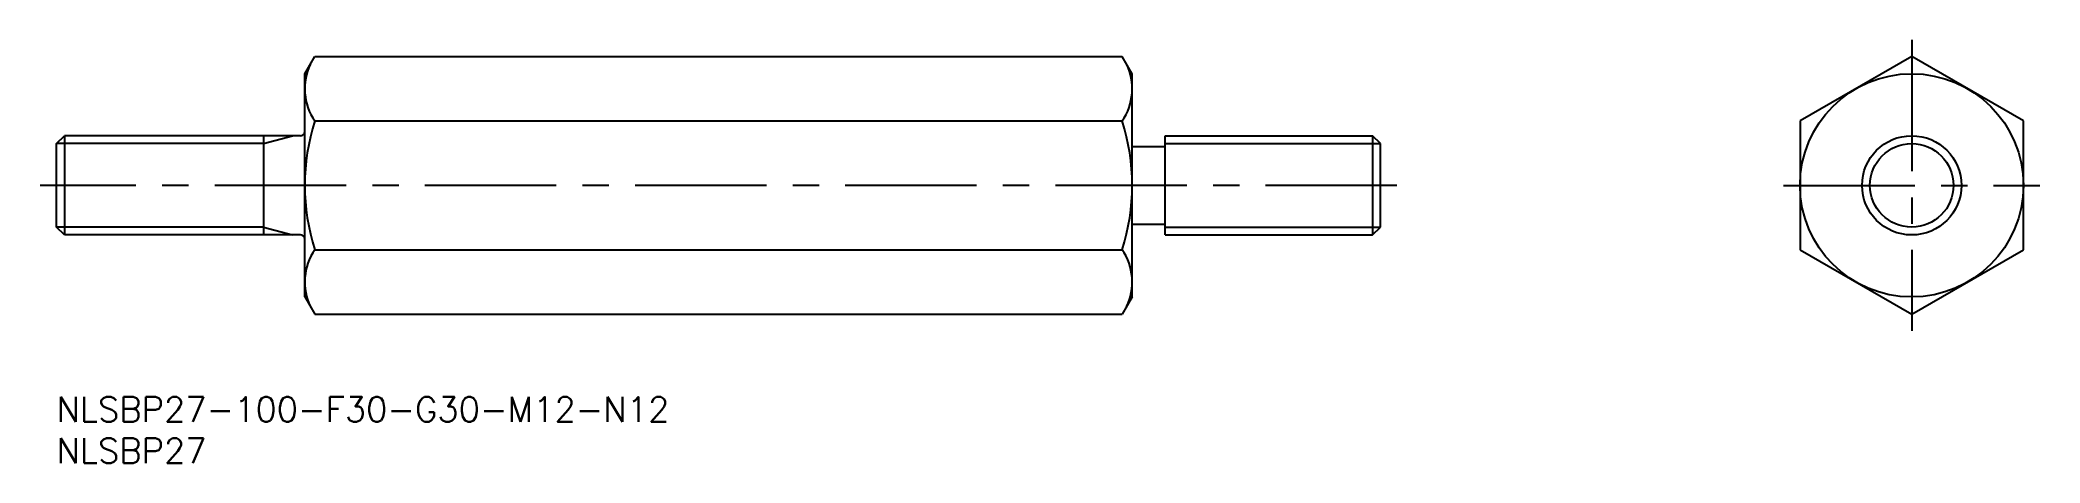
# Model space of a CAD drawing. Extents: x -2 to 240, y -8 to 43.
import ezdxf

# ---------------------------------------------------------------- set-up
doc = ezdxf.new("R2010")
doc.units = 0
doc.header["$LTSCALE"] = 0.5
doc.linetypes.add('CENTER', pattern=[50.8, 31.75, -6.35, 6.35, -6.35])
for name, color, linetype in [('MSM_CENTER', 1, 'CENTER'), ('MSM_CONTINUOUS', 7, 'CONTINUOUS'), ('MSM_NARROW', 5, 'CONTINUOUS'), ('MSM_PART_NUMBER', 7, 'CONTINUOUS')]:
    doc.layers.add(name, color=color, linetype=linetype)
doc.styles.get("Standard").update_dxf_attribs({"font": 'txt.shx', "height": 3, "bigfont": 'bigfont.shx'})

# ---------------------------------------------------------------- blocks, each defined once
blk = doc.blocks.new('*U4')
at = {"layer": 'MSM_PART_NUMBER'}
blk.add_text('NLSBP27-100-F30-G30-M12-N12', height=3, dxfattribs=at).set_placement((0, -3))
blk = doc.blocks.new('*U5')
at = {"layer": 'MSM_PART_NUMBER'}
blk.add_text('NLSBP27', height=3, dxfattribs=at).set_placement((0, -8))

msp = doc.modelspace()

# ---------------------------------------------------------------- linework, layer by layer
at = {"layer": 'MSM_CENTER'}
for p, q in [((224.21, 43.18), (224.21, 8)), ((162, 25.59), (-2, 25.59)), ((208.71, 25.59), (239.71, 25.59))]:
    msp.add_line(p, q, dxfattribs=at)
at = {"layer": 'MSM_CONTINUOUS'}
for p, q in [((30, 39.09), (31.21, 41.18)), ((31.21, 41.18), (128.79, 41.18)), ((130, 39.09), (128.79, 41.18)), ((224.21, 41.18), (210.71, 33.38)), ((237.71, 33.38), (224.21, 41.18)), ((30, 12.09), (30, 39.09)), ((130, 12.09), (130, 39.09)), ((0, 30.64), (0.95, 31.59)), ((29.5, 31.59), (0.95, 31.59)), ((0.95, 31.59), (0.95, 19.59)), ((25, 31.59), (25, 19.59)), ((31.21, 33.38), (128.79, 33.38)), ((134, 31.59), (159.05, 31.59)), ((134, 19.59), (134, 31.59)), ((160, 30.64), (159.05, 31.59)), ((159.05, 31.59), (159.05, 19.59)), ((210.71, 33.38), (210.71, 17.79)), ((237.71, 17.79), (237.71, 33.38)), ((0, 20.54), (0, 30.64)), ((130, 30.29), (134, 30.29)), ((160, 20.54), (160, 30.64)), ((0.95, 19.59), (0, 20.54)), ((29.5, 19.59), (0.95, 19.59)), ((130, 20.89), (134, 20.89)), ((134, 19.59), (159.05, 19.59)), ((159.05, 19.59), (160, 20.54)), ((31.21, 17.79), (128.79, 17.79)), ((210.71, 17.79), (224.21, 10)), ((224.21, 10), (237.71, 17.79)), ((30, 12.09), (31.21, 10)), ((130, 12.09), (128.79, 10)), ((31.21, 10), (128.79, 10))]:
    msp.add_line(p, q, dxfattribs=at)
for radius in [13.5, 6]:
    msp.add_circle((224.21, 25.59), radius, dxfattribs=at)
for centre, radius, start, end in [((36.9, 37.28), 6.9, 154.3842, 214.3842), ((123.1, 37.28), 6.9, 325.6158, 25.6158), ((29.5, 32.09), 0.5, 270, 0), ((55.79, 25.59), 25.79, 162.412, 197.588), ((104.21, 25.59), 25.79, 342.412, 17.588), ((29.5, 19.09), 0.5, 0, 90), ((36.9, 13.9), 6.9, 145.6158, 205.6158), ((123.1, 13.9), 6.9, 334.3842, 34.3842)]:
    msp.add_arc(centre, radius, start, end, dxfattribs=at)
at = {"layer": 'MSM_NARROW'}
for p, q in [((25, 30.64), (28.5, 31.59)), ((25, 30.64), (0, 30.64)), ((134, 30.64), (160, 30.64)), ((25, 20.54), (0, 20.54)), ((25, 20.54), (28.5, 19.59)), ((134, 20.54), (160, 20.54))]:
    msp.add_line(p, q, dxfattribs=at)
msp.add_circle((224.21, 25.59), 5.05, dxfattribs=at)

# ---------------------------------------------------------------- block references
at = {"layer": 'MSM_CONTINUOUS'}
for name in ['*U4', '*U5']:
    msp.add_blockref(name, (0, 0), dxfattribs=at)

doc.saveas('drawing.dxf')
